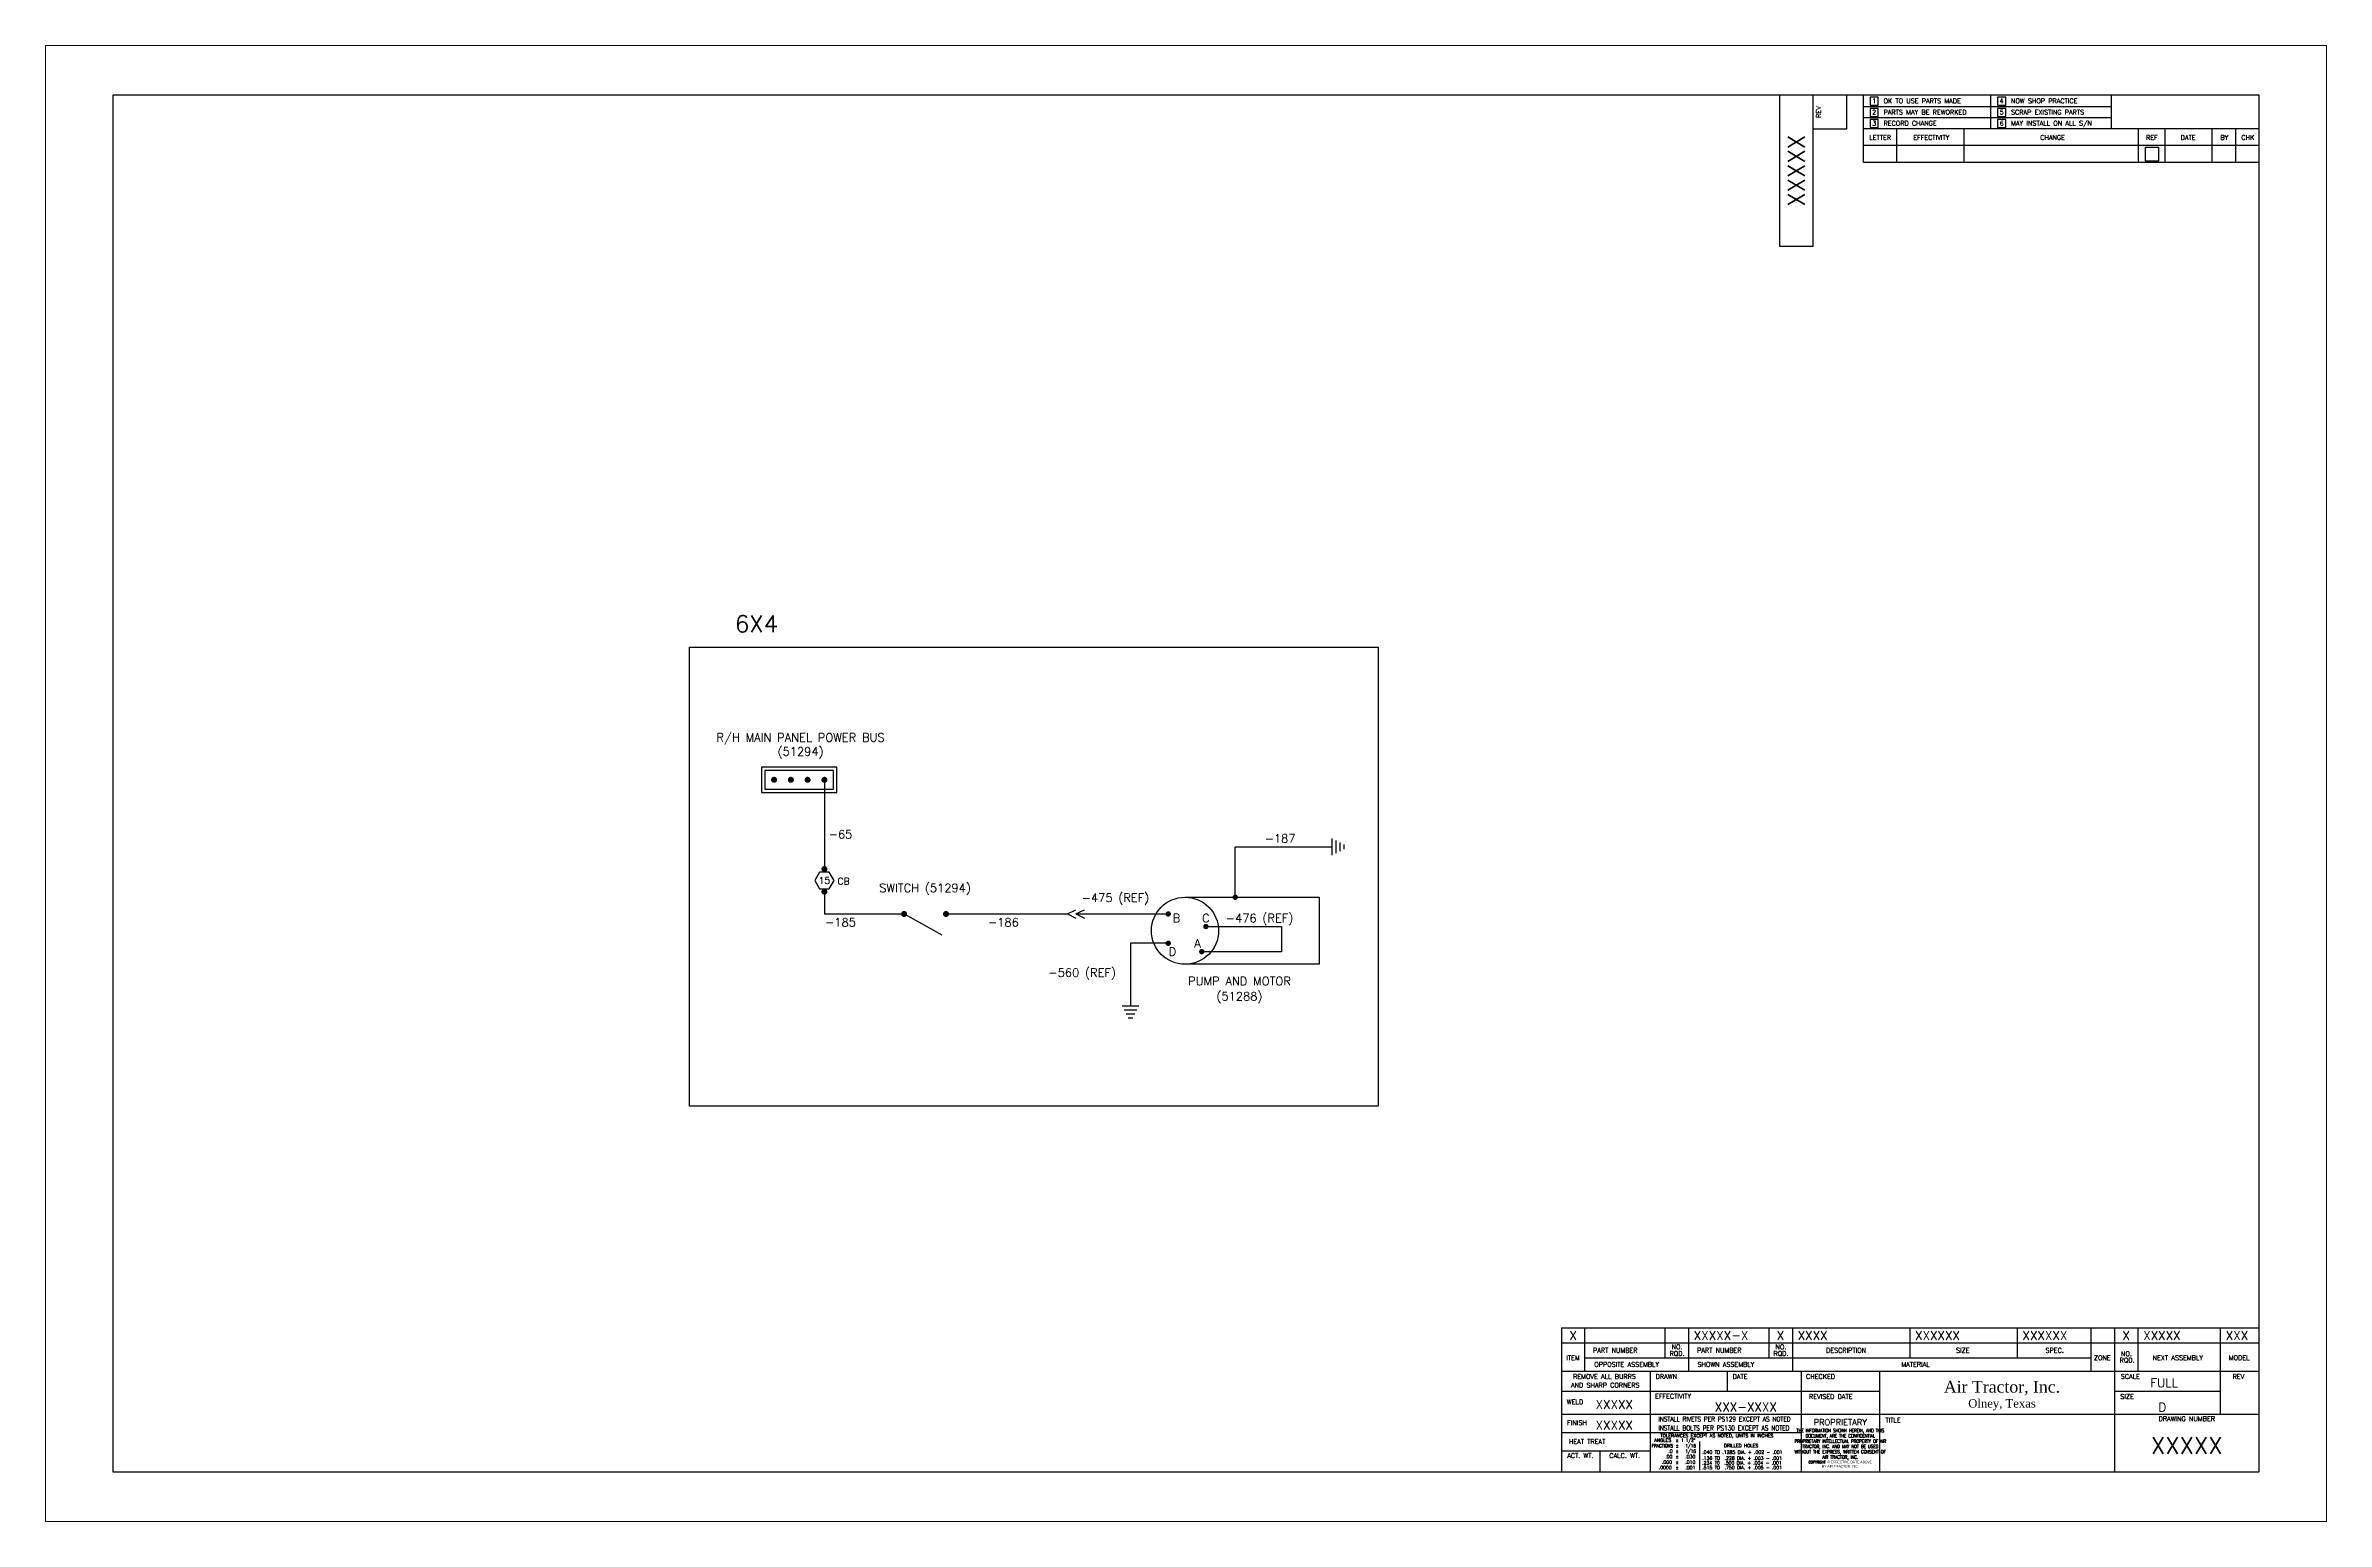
# Paper-space layout 'DX1' of a CAD drawing. Extents: x 0 to 34, y 0 to 22.
# The model-space entities are those that its viewports show. They can reach past a viewport. Long polylines and large blocks are cut down to what shows.
import ezdxf
from ezdxf.enums import TextEntityAlignment as Align

# ---------------------------------------------------------------- set-up
doc = ezdxf.new("R2010")
doc.units = 0
doc.header["$LTSCALE"] = 0.3
doc.header["$MEASUREMENT"] = 0
doc.layers.get('Defpoints').update_dxf_attribs({"linetype": 'CONTINUOUS'})
for name, color, linetype in [('1', 1, 'CONTINUOUS'), ('60331', 1, 'CONTINUOUS'), ('NOTES', 2, 'CONTINUOUS'), ('TB', 1, 'CONTINUOUS'), ('TB Border', 9, 'CONTINUOUS'), ('W', 11, 'CONTINUOUS')]:
    doc.layers.add(name, color=color, linetype=linetype)
doc.styles.add('050', font='romans', dxfattribs={"height": 0.05})
doc.styles.add('070', font='ROMANS', dxfattribs={"height": 0.07})
doc.styles.add('100', font='ROMANS', dxfattribs={"height": 0.1})
doc.styles.add('130', font='ROMANS', dxfattribs={"height": 0.125})
doc.styles.add('250', font='ROMANS', dxfattribs={"height": 0.25})
doc.styles.add('AT', font='georgia.ttf', dxfattribs={"height": 0.175})
doc.styles.add('ROMANS', font='ROMANS.shx')

# ---------------------------------------------------------------- blocks, each defined once
blk = doc.blocks.new('tbn')
at = {"layer": 'TB', "color": 6}
for p, q in [((-1.17, 0.86), (-1.17, 0)), ((-3.42, 0.585), (-1.17, 0.585)), ((-2.682, 0.452), (-2.682, 0.026))]:
    blk.add_line(p, q, dxfattribs=at)
at = {"layer": 'NOTES', "insert": (-1.142, 0.418), "char_height": 0.078125, "attachment_point": 4, "style": 'ROMANS'}
blk.add_mtext_dynamic_manual_height_columns('\\pxsm0.95,qc;{\\H1.152x;PROPRIETARY\\H0.86806x;\\W0.75;\\P\\H0.64x;\\C41;THE INFORMATION SHOWN HEREIN, AND THIS DOCUMENT, ARE THE CONFIDENTIAL PROPRIETARY INTELLECTUAL PROPERTY OF AIR TRACTOR, INC. AND MAY NOT BE USED WITHOUT THE EXPRESS, WRITTEN CONSENT OF AIR TRACTOR, INC.\\P\\H0.8x;COPYRIGHT \\fArial|b0|i0|c0|p34;\\W1;©\\fMS Shell Dlg|b0|i0|c0|p0;\\W0.75; EFFECTIVE DATE ABOVE\\PBY AIR TRACTOR, INC.}', width=1.11337, gutter_width=0.781, heights=[0], dxfattribs=at)
at = {"layer": 'TB', "color": 6, "style": '070'}
blk.add_text('EFFECTIVITY', height=0.07, dxfattribs=at).set_placement((-3.078, 1.126), align=Align.MIDDLE)
at = {"layer": 'TB', "color": 6, "style": '070', "width": 0.85}
for s, p in [('INSTALL BOLTS PER PS130 EXCEPT AS NOTED', (-2.321, 0.652)), ('INSTALL RIVETS PER PS129 EXCEPT AS NOTED', (-2.312, 0.786))]:
    blk.add_text(s, height=0.07, dxfattribs=at).set_placement(p, align=Align.MIDDLE)
at = {"layer": 'TB', "color": 6, "style": '050'}
for s, width, p in [('FRACTIONS', 0.8, (-3.395, 0.363)), ('1 1/2%%D', 0.9, (-2.959, 0.445)), ('1/16', 0.9, (-2.896, 0.363)), ('1/16', 0.9, (-2.896, 0.282))]:
    blk.add_text(s, height=0.05, dxfattribs=dict(at, width=width)).set_placement(p)
for s, p in [('ANGLES', (-3.357, 0.445)), ('%%P', (-3.043, 0.445)), ('%%P', (-3.043, 0.363)), ('.0000', (-3.292, 0.038)), ('.000', (-3.244, 0.119)), ('.00', (-3.196, 0.2)), ('.0', (-3.149, 0.282)), ('%%P', (-3.043, 0.282)), ('%%P', (-3.043, 0.2)), ('%%P', (-3.043, 0.119)), ('%%P', (-3.043, 0.036)), ('.030', (-2.896, 0.2)), ('.010', (-2.896, 0.119)), ('.001', (-2.896, 0.036)), ('.040 TO .1285 DIA. + .002 - .001', (-2.644, 0.267)), ('.136 TO  .228 DIA. + .003 - .001', (-2.644, 0.178)), ('.234 T0  .500 DIA. + .004 - .001', (-2.644, 0.107)), ('.515 TO  .750 DIA. + .005 - .001', (-2.644, 0.037))]:
    blk.add_text(s, height=0.05, dxfattribs=at).set_placement(p)
for s, p in [('TOLERANCES EXCEPT AS NOTED, UNITS IN INCHES', (-2.426, 0.514)), ('DRILLED HOLES', (-2.064, 0.364))]:
    blk.add_text(s, height=0.05, dxfattribs=at).set_placement(p, align=Align.CENTER)
blk = doc.blocks.new('ATB')
at = {"layer": 'TB', "color": 2, "width": 3.35, "attachment_point": 2, "style": 'AT'}
for s, insert, char_height in [('Air Tractor, Inc.', (-1.675, 0.494), 0.175), ('Olney, Texas', (-1.675, 0.222), 0.125)]:
    blk.add_mtext(s, dxfattribs=dict(at, insert=insert, char_height=char_height))
blk = doc.blocks.new('WL')
at = {"layer": '60331'}
for p, q in [((0, 0), (-0.0625, -0.125)), ((0, 0), (0.0625, -0.125)), ((0, -0.125), (-0.0625, -0.25)), ((0, -0.125), (0.0625, -0.25))]:
    blk.add_line(p, q, dxfattribs=at)
blk = doc.blocks.new('GR')
at = {"layer": '60331'}
for p, q in [((-0.125, 0), (0.125, 0)), ((-0.095, 0.06), (0.095, 0.06)), ((-0.065, 0.12), (0.065, 0.12)), ((-0.035, 0.18), (0.035, 0.18))]:
    blk.add_line(p, q, dxfattribs=at)

msp = doc.modelspace()

# ---------------------------------------------------------------- linework, layer by layer
at = {"layer": '1'}
for p, q in [((15.985, 8.565), (17.985, 8.565)), ((17.985, 8.565), (17.985, 7.565)), ((11.797, 8.315), (12.36, 8.003)), ((17.985, 7.565), (15.985, 7.565))]:
    msp.add_line(p, q, dxfattribs=at)
msp.add_lwpolyline([(9.672, 10.503), (9.672, 10.128), (10.797, 10.128), (10.797, 10.503), (9.672, 10.503)], dxfattribs=at)
for points in [[(9.722, 10.453), (9.722, 10.178), (10.747, 10.178), (10.747, 10.453)], [(10.538, 8.94), (10.466, 8.815), (10.538, 8.69), (10.682, 8.69), (10.754, 8.815), (10.682, 8.94)]]:
    msp.add_lwpolyline(points, close=True, dxfattribs=at)
at = {"layer": '1', "const_width": 0.045}
for points in [[(9.837, 10.315, 1), (9.882, 10.315, 1)], [(10.087, 10.315, 1), (10.132, 10.315, 1)], [(10.337, 10.315, 1), (10.382, 10.315, 1)], [(10.587, 10.315, 1), (10.632, 10.315, 1)], [(10.587, 8.984, -1), (10.632, 8.984, -1)], [(10.587, 8.647, 1), (10.632, 8.647, 1)], [(11.775, 8.315, 1), (11.82, 8.315, 1)], [(12.4, 8.315, 1), (12.445, 8.315, 1)]]:
    msp.add_lwpolyline(points, format="xyb", close=True, dxfattribs=at)
at = {"layer": '1'}
msp.add_circle((15.985, 8.065), 0.5, dxfattribs=at)
at = {"layer": 'NOTES'}
for p, q in [((8.601, 12.292), (18.867, 12.292)), ((8.601, 5.448), (8.601, 12.292)), ((18.867, 12.292), (18.867, 5.448)), ((18.867, 5.448), (8.601, 5.448))]:
    msp.add_line(p, q, dxfattribs=at)
at = {"layer": 'NOTES', "const_width": 0.04}
for points in [[(16.715, 8.565, 1), (16.755, 8.565, 1)], [(15.715, 8.315, 1), (15.755, 8.315, 1)], [(16.277, 8.128, 1), (16.317, 8.128, 1)], [(15.715, 7.878, 1), (15.755, 7.878, 1)], [(16.215, 7.753, 1), (16.255, 7.753, 1)]]:
    msp.add_lwpolyline(points, format="xyb", close=True, dxfattribs=at)
at = {"layer": 'TB', "color": 9}
for p, q in [((24.849, 20.52), (24.849, 18.27)), ((25.349, 18.27), (25.349, 20.52)), ((25.849, 20.02), (25.849, 20.52)), ((26.099, 19.52), (26.099, 20.52)), ((29.799, 20.02), (29.799, 20.52)), ((25.349, 20.02), (25.849, 20.02)), ((32, 20.02), (26.099, 20.02)), ((24.849, 18.27), (25.349, 18.27)), ((21.599, 2.145), (21.599, 0)), ((29.839, 2.145), (29.839, 0)), ((21.599, 1.5), (32, 1.5)), ((22.919, 1.5), (22.919, 0)), ((26.339, 1.5), (26.339, 0)), ((21.599, 0.86), (32, 0.86))]:
    msp.add_line(p, q, dxfattribs=at)
at = {"layer": 'TB', "color": 6}
for p, q in [((28, 20.02), (28, 20.52)), ((26.099, 20.353), (29.799, 20.353)), ((26.099, 20.187), (29.799, 20.187)), ((32, 19.77), (26.099, 19.77)), ((26.599, 19.52), (26.599, 20.02)), ((27.599, 19.52), (27.599, 20.02)), ((30.2, 19.52), (30.2, 20.02)), ((30.599, 19.52), (30.599, 20.02)), ((31.299, 19.52), (31.299, 20.02)), ((31.649, 19.52), (31.649, 20.02)), ((32, 19.52), (26.099, 19.52)), ((21.599, 2.145), (32, 2.145)), ((21.939, 2.145), (21.939, 1.5)), ((23.14, 2.145), (23.14, 1.7)), ((23.489, 2.145), (23.489, 1.5)), ((24.689, 2.145), (24.689, 1.7)), ((25.04, 2.145), (25.04, 1.5)), ((26.79, 2.145), (26.79, 1.7)), ((28.39, 2.145), (28.39, 1.7)), ((29.489, 2.145), (29.489, 1.5)), ((30.189, 2.145), (30.189, 1.5)), ((31.419, 2.145), (31.419, 0.86)), ((21.599, 1.92), (32, 1.92)), ((21.939, 1.7), (29.489, 1.7)), ((24.069, 1.5), (24.069, 1.2)), ((25.169, 1.5), (25.169, 1.2)), ((21.599, 1.2), (26.339, 1.2)), ((25.169, 1.2), (25.169, 0.86)), ((29.839, 1.2), (31.419, 1.2)), ((21.599, 0.585), (22.919, 0.585)), ((21.599, 0.31), (22.919, 0.31)), ((22.169, 0.31), (22.169, 0))]:
    msp.add_line(p, q, dxfattribs=at)
for points in [[(26.32, 20.49), (26.2, 20.49), (26.2, 20.37), (26.32, 20.37)], [(28.22, 20.49), (28.099, 20.49), (28.099, 20.37), (28.22, 20.37)], [(26.32, 20.323), (26.2, 20.323), (26.2, 20.203), (26.32, 20.203)], [(26.32, 20.157), (26.2, 20.157), (26.2, 20.037), (26.32, 20.037)], [(28.22, 20.323), (28.099, 20.323), (28.099, 20.203), (28.22, 20.203)], [(28.22, 20.157), (28.099, 20.157), (28.099, 20.037), (28.22, 20.037)], [(30.5, 19.74), (30.299, 19.74), (30.299, 19.54), (30.5, 19.54)]]:
    msp.add_lwpolyline(points, close=True, dxfattribs=at)
at = {"layer": 'TB Border', "color": 9}
msp.add_lwpolyline([(32, 0), (32, 20.52), (0, 20.52), (0, 0)], close=True, dxfattribs=at)
at = {"layer": 'W'}
for p, q in [((10.61, 10.315), (10.61, 9.003)), ((16.735, 9.315), (18.172, 9.315)), ((16.735, 8.565), (16.735, 9.315)), ((10.61, 8.628), (10.61, 8.315)), ((10.61, 8.315), (11.797, 8.315)), ((12.422, 8.315), (14.235, 8.315)), ((14.36, 8.315), (15.735, 8.315))]:
    msp.add_line(p, q, dxfattribs=at)
for points in [[(15.735, 7.878), (15.172, 7.878), (15.172, 6.94)], [(16.297, 8.128), (17.422, 8.128), (17.422, 7.753), (16.235, 7.753)]]:
    msp.add_lwpolyline(points, dxfattribs=at)

# ---------------------------------------------------------------- block references
at = {"layer": '1', "rotation": 90}
msp.add_blockref('WL', (14.235, 8.315), dxfattribs=at)
at = {"layer": 'NOTES'}
msp.add_blockref('tbn', (26.339, 0), dxfattribs=at)
at = {"layer": 'TB'}
msp.add_blockref('ATB', (29.839, 0.86), dxfattribs=at)
at = {"layer": 'W'}
for p, rotation in [((18.172, 9.315), 270), ((15.172, 6.94), 180)]:
    msp.add_blockref('GR', p, dxfattribs=dict(at, rotation=rotation))

# ---------------------------------------------------------------- texts
at = {"layer": 'NOTES', "color": 11, "style": '250'}
msp.add_text('XXXXX', height=0.25, rotation=90, dxfattribs=at).set_placement((25.099, 19.395), align=Align.MIDDLE)
for s, p in [('6X4', (9.598, 12.641)), ('XXXXX', (30.919, 0.39))]:
    msp.add_text(s, height=0.25, dxfattribs=at).set_placement(p, align=Align.MIDDLE)
at = {"layer": 'NOTES', "style": '130'}
for s, height, p in [('-65', 0.125, (10.672, 9.44)), ('-187', 0.125, (17.172, 9.378)), ('-475 (REF)', 0.125, (14.444, 8.494)), ('-185', 0.125, (10.619, 8.128)), ('-186', 0.125, (13.047, 8.128)), ('-476 (REF)', 0.125, (16.592, 8.19)), ('-560 (REF)', 0.125, (13.948, 7.378)), ('XXXXX-X', 0.13, (23.57, 1.968)), ('XXXX', 0.13, (25.119, 1.968)), ('XXXXXX', 0.13, (26.869, 1.968)), ('XXXXXX', 0.13, (28.47, 1.968)), ('XXXXX', 0.13, (30.27, 1.968)), ('XXX', 0.13, (31.5, 1.968)), ('FULL', 0.13, (30.376, 1.26)), ('XXXXX', 0.13, (22.106, 0.938)), ('XXX-XXXX', 0.13, (23.884, 0.9)), ('D', 0.13, (30.496, 0.898)), ('XXXXX', 0.13, (22.106, 0.628))]:
    msp.add_text(s, height=height, dxfattribs=at).set_placement(p)
at = {"layer": 'NOTES'}
for s, height, style, p in [('15', 0.1, '100', (10.61, 8.815)), ('B', 0.125, '130', (15.86, 8.253)), ('C', 0.125, '130', (16.297, 8.253)), ('A', 0.125, '130', (16.172, 7.878)), ('D', 0.125, '130', (15.797, 7.753))]:
    msp.add_text(s, height=height, dxfattribs=dict(at, style=style)).set_placement(p, align=Align.MIDDLE)
at = {"layer": 'NOTES', "style": '100'}
msp.add_text('CB', height=0.1, dxfattribs=at).set_placement((10.985, 8.753), align=Align.RIGHT)
at = {"layer": 'NOTES', "style": '130'}
for s, height, p in [('SWITCH (51294)', 0.125, (12.11, 8.64)), ('PUMP AND MOTOR', 0.125, (16.797, 7.253)), ('(51288)', 0.125, (16.797, 7.026)), ('X', 0.13, (21.77, 1.968)), ('X', 0.13, (24.864, 1.968)), ('X', 0.13, (30.014, 1.968))]:
    msp.add_text(s, height=height, dxfattribs=at).set_placement(p, align=Align.CENTER)
at = {"layer": 'NOTES', "insert": (10.254, 11.008), "char_height": 0.125, "width": 3.45867, "attachment_point": 2, "style": '130'}
msp.add_mtext('R/H MAIN PANEL POWER BUS\\P(51294)', dxfattribs=at)
at = {"layer": 'TB', "color": 6, "style": '070'}
for s, p in [('1', (26.229, 20.4)), ('OK TO USE PARTS MADE', (26.399, 20.4)), ('4', (28.13, 20.4)), ('NOW SHOP PRACTICE', (28.299, 20.4)), ('2', (26.229, 20.233)), ('3', (26.229, 20.067)), ('PARTS MAY BE REWORKED', (26.399, 20.233)), ('RECORD CHANGE', (26.399, 20.067)), ('5', (28.13, 20.233)), ('6', (28.13, 20.067)), ('SCRAP EXISTING PARTS', (28.299, 20.233)), ('MAY INSTALL ON ALL S/N', (28.299, 20.067))]:
    msp.add_text(s, height=0.07, dxfattribs=at).set_placement(p)
msp.add_text('REV', height=0.07, rotation=90, dxfattribs=at).set_placement((25.43, 20.27), align=Align.MIDDLE)
for s, p in [('LETTER', (26.349, 19.89)), ('EFFECTIVITY', (27.11, 19.89)), ('CHANGE', (28.919, 19.89)), ('REF', (30.399, 19.89)), ('DATE', (30.939, 19.89)), ('BY', (31.479, 19.89)), ('CHK', (31.829, 19.89)), ('ITEM', (21.77, 1.7)), ('PART NUMBER', (22.399, 1.81)), ('RQD.', (23.32, 1.76)), ('NO.', (23.32, 1.86)), ('PART NUMBER', (23.95, 1.81)), ('RQD.', (24.869, 1.76)), ('NO.', (24.869, 1.86)), ('DESCRIPTION', (25.84, 1.81)), ('SIZE', (27.579, 1.81)), ('SPEC.', (28.95, 1.81)), ('ZONE', (29.66, 1.7)), ('NO.', (30.019, 1.76)), ('NEXT ASSEMBLY ', (30.809, 1.7)), ('MODEL', (31.7, 1.7)), ('REMOVE ALL BURRS', (22.239, 1.42)), ('OPPOSITE ASSEMBLY', (22.57, 1.6)), ('DRAWN', (23.16, 1.42)), ('SHOWN ASSEMBLY', (24.049, 1.6)), ('DATE', (24.259, 1.42)), ('CHECKED', (25.459, 1.42)), ('MATERIAL', (26.875, 1.6)), ('RQD.', (30.029, 1.66)), ('SCALE', (30.079, 1.42)), ('REV', (31.689, 1.42)), ('WELD', (21.799, 1.04)), ('AND SHARP CORNERS', (22.25, 1.29)), ('REVISED DATE', (25.611, 1.12)), ('SIZE', (30.029, 1.12)), ('FINISH', (21.829, 0.73)), ('TITLE', (26.54, 0.77)), ('DRAWING NUMBER', (30.919, 0.79)), ('HEAT TREAT', (21.98, 0.45)), ('ACT. WT.', (21.88, 0.24)), ('CALC. WT.', (22.54, 0.24))]:
    msp.add_text(s, height=0.07, dxfattribs=at).set_placement(p, align=Align.MIDDLE)

psp = doc.layouts.new('DX1')

# ---------------------------------------------------------------- viewports
at = {"layer": 'Defpoints'}
psp.add_viewport(center=(17, 11), size=(34, 22), view_center_point=(16, 10.26), view_height=22, dxfattribs=at)

doc.saveas('drawing.dxf')
